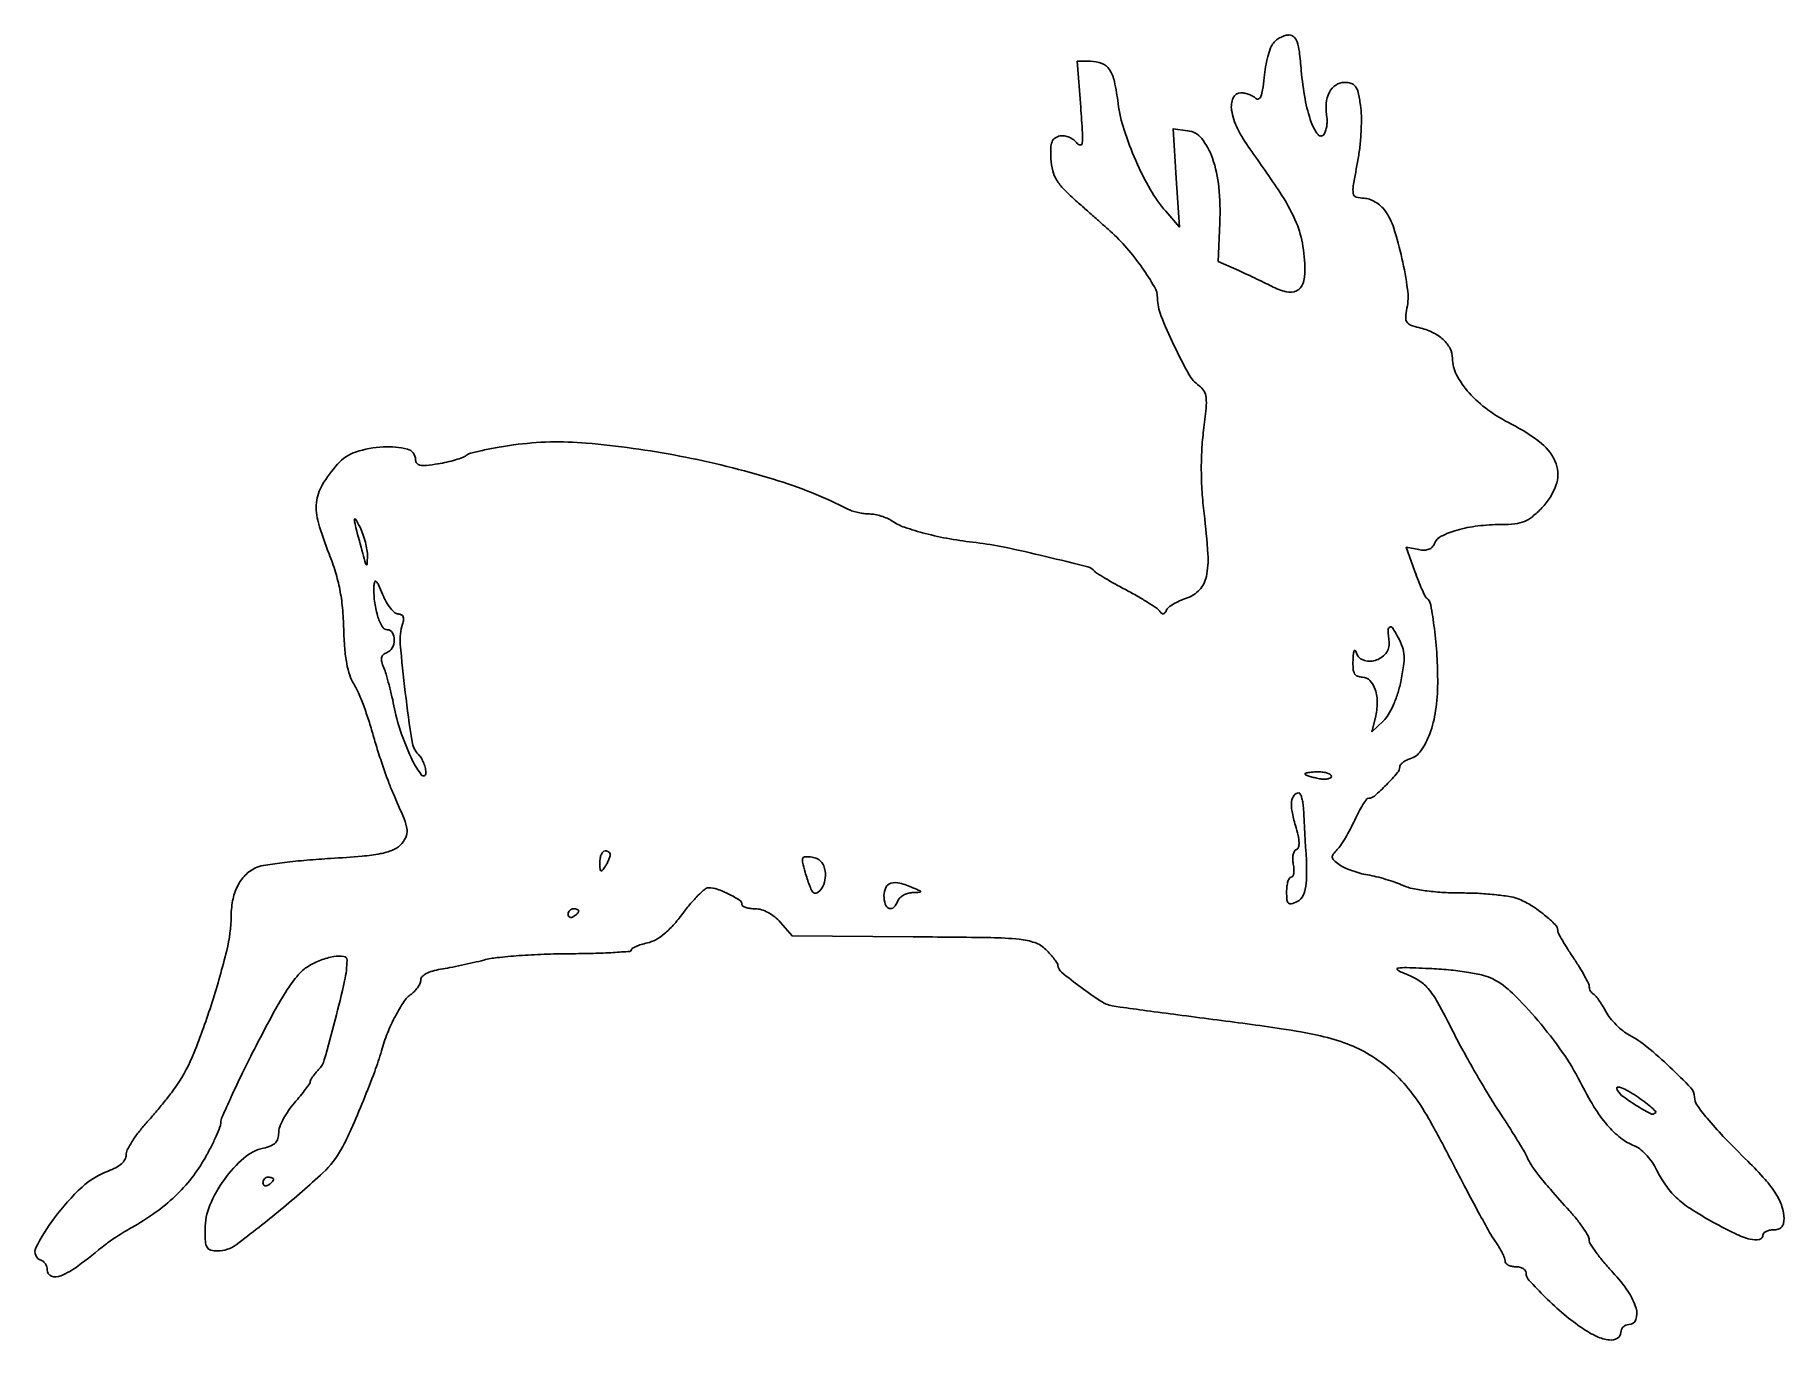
# Model space of a CAD drawing. Extents: x 0 to 332, y 0 to 248.
import ezdxf

# ---------------------------------------------------------------- set-up
doc = ezdxf.new("R2010")
doc.units = 0

msp = doc.modelspace()

# ---------------------------------------------------------------- linework, layer by layer
for points in [[(234.972464, 246.466821, 0.086529), (234.449545, 245.553727, 0.021542), (233.931748, 243.905508, 0.021372), (233.495101, 241.939749, 0.020014), (233.216411, 239.90043, -0.012137), (232.937471, 237.588393, -0.057103), (232.596162, 236.297181, -0.194352), (232.168149, 235.843615, -0.313685), (231.666391, 235.933609, 0.068422), (231.127418, 236.342291, 0.039012), (230.384502, 236.686748, 0.03816), (229.567401, 236.921607, 0.050945), (228.8, 237, 0.298193), (227.335609, 236.041423, 0.143501), (227.039916, 233.717336, 0.076187), (228.155965, 230.240268, 0.040438), (230.500897, 226.359191, -0.009299), (236.211872, 218.113368, -0.040537), (239.088466, 212.92341, -0.061264), (240.483336, 208.456998, -0.043292), (240.976143, 203.218615, -0.081877), (240.585631, 200.737592, -0.207101), (239.395573, 199.40226, -0.172419), (237.419465, 199.218048, -0.055343), (234.619436, 200.269124, 0.004079), (233.173149, 200.988425, 0.002228), (231.388209, 201.848238, 0.00222), (229.566708, 202.705781, 0.003533), (228, 203.421467), (224.5, 204.990504), (224.803098, 212.304654, 0.034637), (224.614359, 219.084937, 0.059835), (223.403454, 224.587666, 0.082252), (221.364489, 228.3176, 0.200385), (218.683271, 229.820402), (215.91751, 230.140805), (216.523205, 220.820402), (217.1289, 211.5), (214.531086, 214.5, -0.048757), (211.637108, 218.586131, -0.025854), (208.840283, 224.131777, -0.025822), (206.615311, 229.975922, -0.045839), (205.489044, 235, 0.020581), (204.77427, 239.162205, 0.092845), (203.826049, 241.427757, 0.154943), (202.393938, 242.590149, 0.093867), (200.230028, 243), (197.704945, 243), (198.37541, 234.277502, -0.003535), (198.715587, 229.40093, -0.039843), (198.682509, 227.463368, -0.37753), (198.293537, 227.099468, -0.247251), (197.70684, 227.386243, 0.069675), (197.044855, 228.068256, 0.062141), (196.195963, 228.57371, 0.064491), (195.283196, 228.840261, 0.089727), (194.433903, 228.82017, 0.097911), (193.477567, 228.418286, 0.152375), (192.922919, 227.725837, 0.088649), (192.688599, 226.546213, 0.019228), (192.728631, 224.461429, 0.045159), (193.064978, 222.203988, 0.077764), (193.791832, 220.452579, 0.0584), (195.172296, 218.693067, 0.016193), (197.728631, 216.28045, -0.00027), (199.665351, 214.56585, -0.000297), (201.539035, 212.903259, -0.000276), (203.138454, 211.48075, -0.001514), (204, 210.708957, -0.03115), (207.102659, 207.541011, -0.024505), (210.062897, 203.755851, -0.021987), (212.378843, 200.148549, -0.129442), (212.971904, 198, 0.091482), (213.615225, 194.731231, 0.016735), (216.08322, 189.056712, 0.015535), (218.909104, 183.558843, 0.113974), (220.873827, 181.375822, -0.10585), (221.788464, 180.391797, -0.110118), (222.203556, 179.133323, -0.049951), (222.202391, 177.089232, -0.006985), (221.719396, 172.884158, 0.018493), (221.384143, 169.224251, 0.015181), (221.289908, 165.299631, 0.014616), (221.435346, 161.213937, 0.013854), (221.819853, 157.069766, -0.013276), (222.54307, 149.371718, -0.068411), (222.246465, 145.110098, -0.136718), (220.932116, 142.572147, -0.126271), (218.457273, 140.985899, 0.025674), (217.147439, 140.477696, 0.029858), (215.96332, 139.859506, 0.03106), (215.042573, 139.225603, 0.130067), (214.640719, 138.693764, -0.058925), (214.370545, 138.20631, -0.218286), (214.072498, 138.036787, -0.202858), (213.733182, 138.146591, -0.051036), (213.326131, 138.578686, 0.079915), (212.722701, 139.149611, 0.008817), (211.127051, 140.196403, 0.010577), (209.166567, 141.376416, 0.008372), (207, 142.571059, -0.004912), (204.85662, 143.733646, -0.0069), (202.96875, 144.816119, -0.004309), (201.407898, 145.758191, -0.088744), (201, 146.122255, 0.165881), (199.7433, 146.940107, 0.002846), (191.672858, 148.936239, 0.007781), (183.886639, 150.687363, 0.023284), (178.5, 151.551678, -0.016127), (173.51236, 152.278929, -0.018765), (168.830552, 153.299191, -0.0197), (164.917509, 154.473223, -0.06606), (162.527494, 155.665723, 0.044317), (161.605303, 156.176919, 0.02858), (160.461412, 156.608056, 0.028679), (159.284702, 156.90345, 0.047187), (158.263925, 157, -0.031991), (157.259875, 157.064306, -0.022), (156.135785, 157.259478, -0.022244), (155.066189, 157.544456, -0.041454), (154.236431, 157.883329, 0.044164), (139.997127, 163.608942, 0.026), (122.174517, 168.009286, 0.026062), (104.436817, 170.471956, 0.055669), (90.625989, 170.121386, 0.008666), (87.528054, 169.640708, 0.011555), (84.73421, 169.090713, 0.008916), (82.436991, 168.539944, 0.106565), (81.625989, 168.13259, -0.080728), (80.932344, 167.738473, -0.016264), (79.582322, 167.286494, -0.016781), (77.959645, 166.86007, -0.014991), (76.25, 166.525167, -0.012799), (74.017454, 166.215416, -0.075147), (72.838196, 166.259949, -0.185075), (72.236485, 166.631986, -0.164208), (72, 167.332647, 0.34349), (70.451894, 169.320264, 0.076134), (65.859286, 169.75959, 0.064955), (60.616181, 168.771161, 0.135581), (57.180779, 166.492904, 0.042751), (54.270628, 162.503659, 0.113207), (53.168598, 159.170899, 0.094542), (53.533301, 155.328342, 0.024357), (55.572209, 149.4116, -0.021034), (56.785034, 145.966558, -0.025977), (57.608859, 142.664476, -0.024819), (58.111219, 139.173583, -0.01668), (58.352642, 135.150619, 0.012849), (58.545107, 131.472514, 0.02571), (58.920639, 128.586296, 0.032693), (59.481714, 126.353189, 0.067231), (60.257459, 124.729821, -0.04254), (61.035127, 123.289276, -0.011535), (62.01355, 120.887957, -0.011587), (63.001549, 118.100881, -0.011793), (63.853193, 115.287213, 0.008445), (64.72483, 112.336384, 0.006436), (65.775047, 109.134913, 0.006512), (66.837306, 106.159203, 0.015168), (67.728799, 103.966967, -0.006209), (69.807709, 99.106238, -0.063661), (70.378496, 96.999516, -0.150091), (70.145546, 95.560815, -0.081912), (69.094253, 94.094253, -0.103309), (67.608023, 93.12156, -0.046068), (65.350096, 92.468485, -0.026442), (61.837652, 91.985643, -0.006076), (55.866934, 91.557491, 0.006837), (51.3227, 91.22468, 0.008269), (47.069329, 90.783657, 0.007173), (43.510548, 90.303172, 0.054739), (41.87972, 89.872968, 0.097876), (39.857922, 88.598581, 0.080473), (38.305791, 86.568037, 0.070179), (37.320492, 83.884803, 0.05021), (36.964378, 80.702947, -0.057606), (36.124525, 74.083696, -0.017053), (33.343138, 64.240682, -0.017209), (29.882128, 54.577003, -0.054222), (26.666697, 48.5, -0.015246), (25.623682, 47.055853, -0.006085), (24.111097, 45.139376, -0.006015), (22.428692, 43.110671, -0.007539), (20.818105, 41.272343, 0.019643), (19.356428, 39.520184, 0.02324), (18.121568, 37.751508, 0.022954), (17.231119, 36.18592, 0.118357), (17, 35.223232, -0.130521), (16.773814, 34.371516, -0.079913), (16.117452, 33.55758, -0.061592), (15.053785, 32.814723, -0.034925), (13.615293, 32.177851, 0.101508), (8.630582, 29.12651, 0.043434), (3.383192, 23.29076, 0.047482), (-0.137188, 17.557313, 0.454032), (0.842059, 15.219314, -0.099581), (1.284673, 14.965739, -0.070378), (1.659855, 14.530569, -0.067425), (1.9133, 13.987061, -0.075566), (2, 13.416667, 0.311551), (2.8261, 12.219565, 0.195371), (4.595578, 12.260562, 0.057539), (7.870798, 14.153254, 0.012244), (13.065389, 18.213483, -0.021937), (13.896596, 18.83761, -0.007081), (15.179862, 19.689463, -0.007046), (16.635628, 20.597646, -0.007849), (18.065389, 21.431498, 0.027311), (22.530534, 24.273985, 0.034419), (26.307405, 27.393163, 0.036411), (29.445093, 30.837234, 0.03809), (31.998163, 34.65074, 0.010495), (33.147634, 36.791236, 0.013165), (34.11821, 38.823783, 0.011358), (34.842254, 40.553366, 0.093708), (35, 41.387663, -0.105183), (35.207044, 42.360982, -0.003015), (36.967421, 46.248313, -0.005983), (39.131251, 50.806461, -0.004068), (41.697604, 55.943378, -0.006511), (45.102915, 62.413466, -0.020359), (47.623561, 66.63563, -0.030007), (49.694494, 69.423376, -0.079744), (51.565638, 71.040567, -0.04622), (53.971853, 72.23632, -0.051865), (56.466345, 72.913783, -0.069651), (58.369245, 72.956551, -0.385479), (58.986863, 72.25, -0.050805), (58.516801, 68.319771, -0.008404), (56.720391, 60.894358, -0.00507), (54.65969, 53.280366, -0.128435), (53.579751, 51.436893, 0.019271), (52.973775, 50.782316, 0.0233), (52.45936, 50.121864, 0.022819), (52.084478, 49.536364, 0.125742), (51.984027, 49.178571, -0.145188), (51.851275, 48.766836, -0.008908), (51.096188, 47.704837, -0.012648), (50.128324, 46.460803, -0.008993), (48.984027, 45.114491, 0.030011), (47.842016, 43.650431, 0.029515), (46.876558, 42.052246, 0.030876), (46.202456, 40.553547, 0.090483), (46, 39.443946, -0.071414), (45.839831, 38.328246, -0.12346), (45.368037, 37.524585, -0.103885), (44.506013, 36.950847, -0.041026), (43.137511, 36.530202, 0.125193), (39.389401, 34.648428, 0.057899), (35.684264, 30.596672, 0.057032), (32.920261, 25.668395, 0.099625), (32, 21.09563, 0.015594), (32.073379, 18.743404, 0.116318), (32.394993, 17.681055, 0.201039), (33.077038, 17.164233, 0.062998), (34.375351, 17, 0.162481), (37.926421, 18.18525, 0.011101), (46.38705, 24.840063, 0.014903), (54.404625, 31.850756, 0.081177), (57.930808, 36.38955, 0.020353), (59.779601, 40.141862, 0.007465), (62.09375, 45.58245, 0.007441), (64.240282, 51.078306, 0.020951), (65.520657, 55, -0.026556), (66.663211, 58.371076, -0.026083), (68.162575, 61.622913, -0.026849), (69.769949, 64.317416, -0.087764), (71.204368, 65.806704, 0.045837), (71.891351, 66.410079, 0.043129), (72.472533, 67.140221, 0.046119), (72.871803, 67.88178, 0.100773), (73, 68.511391, -0.200531), (73.255218, 69.122156, -0.07271), (74.027308, 69.689851, -0.053317), (75.217994, 70.168618, -0.029506), (76.75, 70.506029, 0.008653), (78.507488, 70.816932, 0.004323), (80.720313, 71.267891, 0.00429), (83.003684, 71.77434, 0.006311), (85, 72.261746, -0.035947), (87.476914, 72.713047, -0.008682), (91.629432, 73.091964, -0.008866), (96.420953, 73.360103, -0.008701), (101.249131, 73.460403, 0.00535), (105.754258, 73.523792, 0.008899), (109.54721, 73.685341, 0.003149), (112.746306, 73.898919, 0.392627), (112.999131, 74.170545, -0.265174), (113.17016, 74.469453, -0.029648), (113.895024, 74.840753, -0.029796), (114.879915, 75.205336, -0.019692), (116.047758, 75.510489, 0.073245), (117.62278, 76.107712, 0.04622), (119.24731, 77.221586, 0.037668), (120.949119, 78.867526, 0.021374), (122.761213, 81.089945, -0.015073), (124.255644, 82.970652, -0.020831), (125.714212, 84.557671, -0.01801), (126.993348, 85.749016, -0.180384), (127.666402, 86, -0.085177), (129.329201, 85.714665, -0.030751), (131.544266, 84.77457, -0.024819), (133.556941, 83.642195, -0.257656), (134, 82.839485, 0.256723), (134.17736, 82.51682, 0.061914), (134.748465, 82.246599, 0.048364), (135.571862, 82.06107, 0.031252), (136.547966, 82, -0.076029), (137.723621, 81.820194, -0.048125), (139.003559, 81.279486, -0.045265), (140.246226, 80.454002, -0.045935), (141.313393, 79.422048), (143.530854, 76.844095), (166.515916, 76.672048, -0.00153), (181.294854, 76.516195, -0.020524), (186.707863, 76.220096, -0.061252), (189.667861, 75.564274, -0.111741), (191.750489, 74.25, -0.014329), (192.615682, 73.333545, -0.018417), (193.354368, 72.440625, -0.016443), (193.910394, 71.664137, -0.130697), (194.051614, 71.25, 0.207228), (194.717454, 69.962828, 0.011202), (198.409712, 67.083391, 0.015622), (202.191028, 64.447904, 0.097096), (204.372179, 63.566928, 0.013451), (205.847562, 63.323709, 0.000626), (210.868703, 62.640535, 0.001036), (216.832753, 61.849242, 0.000743), (223.5, 60.988777, -0.004247), (236.485935, 59.220232, -0.019602), (243.944123, 57.839553, -0.033737), (249.025395, 56.324908, -0.04802), (253.258294, 54.26391, -0.043654), (257.517551, 51.116921, -0.048313), (261.008944, 47.374119, -0.034691), (264.515402, 42.077228, -0.010949), (269.013715, 33.71443, 0.00312), (271.536429, 28.843154, 0.003783), (273.96491, 24.308267, 0.003208), (276.060874, 20.52247, 0.025965), (277.121459, 18.84563, -0.017729), (277.840584, 17.749043, -0.020146), (278.448178, 16.649139, -0.019785), (278.88557, 15.682286, -0.096617), (279, 15.09563, 0.176956), (279.15276, 14.677512, 0.092528), (279.5875, 14.321841, 0.072651), (280.234814, 14.081055, 0.052817), (281, 14, -0.055503), (281.765055, 13.914812, -0.075057), (282.4125, 13.662487, -0.094458), (282.846749, 13.289383, -0.169761), (283, 12.851019, 0.187096), (283.561414, 11.4032, 0.013155), (286.631096, 8.212938, 0.019301), (290.215032, 4.942109, 0.026237), (293.703555, 2.297301, 0.040211), (296.433908, 0.749008, 0.08184), (298.802731, 0.087913, 0.155664), (300.355656, 0.402721, 0.271903), (301, 1.5, -0.099038), (301.114514, 2.072457, -0.097945), (301.440625, 2.559375, -0.097945), (301.927543, 2.885486, -0.099038), (302.5, 3, 0.317381), (303.835985, 3.943025, 0.160309), (303.887016, 6.106629, 0.075964), (302.334503, 9.353943, 0.038624), (299.5, 12.896546, -0.013126), (297.774651, 14.840969, -0.017356), (296.314022, 16.70438, -0.01482), (295.214418, 18.310055, -0.138803), (294.973266, 19.103705, 0.127313), (294.757286, 19.876852, 0.017507), (293.860676, 21.304802, 0.019163), (292.650913, 22.950108, 0.015148), (291.223266, 24.636048, -0.003494), (287.616359, 28.699592, -0.01276), (285.413685, 31.349851, -0.019858), (284.009098, 33.28359, -0.048229), (283.176655, 34.83639, 0.035058), (282.672619, 35.839048, 0.003756), (281.326004, 38.068298, 0.004609), (279.675988, 40.699338, 0.003693), (277.852497, 43.502496, -0.00979), (275.784912, 46.767297, -0.005419), (273.382773, 50.828578, -0.005401), (271.03725, 54.997448, -0.008664), (269.136959, 58.609056, 0.007978), (266.181138, 64.245505, 0.052286), (264.371972, 66.870661, 0.085175), (262.43946, 68.475286, 0.04018), (259.5, 69.868864, -0.072251), (258.539188, 70.402076, -0.667937), (258.624952, 70.727269, -0.042156), (260.27999, 70.8116, -0.002773), (265.063119, 70.625457, -0.013329), (268.743348, 70.363357, -0.017206), (272.101408, 69.916944, -0.018576), (274.88544, 69.341806, -0.059165), (276.660399, 68.675614, -0.074904), (280.421866, 65.951586, -0.022752), (285.228112, 60.781999, -0.023299), (289.857977, 54.77823, -0.035091), (293.255359, 49.112628, 0.019908), (295.890855, 44.399007, 0.038653), (298.41999, 40.907543, 0.04901), (300.94594, 38.464632, 0.077008), (303.565375, 36.975145, -0.07584), (304.581357, 36.400545, -0.035176), (305.707293, 35.379824, -0.033816), (306.761837, 34.118749, -0.039986), (307.572693, 32.792961, 0.030762), (309.488687, 29.526505, 0.055758), (311.490141, 27.166571, 0.046285), (314.212398, 25.03849, 0.015275), (318.570226, 22.423603, 0.015401), (322.687198, 20.284954, 0.049223), (325.591421, 19.225037, 0.11158), (327.320005, 19.174323, 0.358776), (328, 20, -0.191087), (328.151477, 20.381882, -0.088204), (328.5875, 20.70625, -0.068025), (329.234582, 20.926307, -0.048028), (330, 21, 0.072564), (330.883103, 21.128841, 0.128658), (331.507956, 21.508218, 0.125621), (331.876255, 22.152514, 0.067443), (332, 23.065741, 0.082021), (331.612757, 25.410498, 0.058439), (330.466884, 27.818838, 0.041607), (328.39876, 30.573439, 0.015972), (325.101024, 34.049257, -0.006345), (320.452973, 38.763144, -0.018248), (317.392953, 42.188092, -0.022194), (315.462413, 44.736513, -0.15214), (315, 46.22103, 0.192795), (314.303286, 47.960747, 0.012127), (310.320538, 51.938038, 0.018587), (306.029807, 55.726359, 0.049707), (302.637042, 57.982266, -0.046904), (301.421407, 58.780797, -0.028114), (300.134197, 59.935416, -0.027984), (298.972316, 61.240333, -0.043028), (298.137042, 62.5, 0.013448), (297.455308, 63.673157, 0.017039), (296.760569, 64.716667, 0.015166), (296.131261, 65.541416, 0.118159), (295.75, 65.833333, -0.099363), (295.463094, 66.03656, -0.062803), (295.220312, 66.368857, -0.059581), (295.055904, 66.77282, -0.066974), (295, 67.188309, 0.115577), (294.855886, 67.803432, 0.010408), (294.11875, 69.215608, 0.013089), (293.148985, 70.878069, 0.009857), (292, 72.655107, -0.007513), (290.850757, 74.414402, -0.010517), (289.88125, 76.022318, -0.007139), (289.123184, 77.386252, -0.123878), (289, 77.875818, 0.200555), (288.535797, 78.986567, 0.024103), (286.515474, 80.797808, 0.028864), (284.069861, 82.562185, 0.041213), (281.702947, 83.809157, 0.059595), (280.119275, 84.270478, 0.01377), (277.362307, 84.65019, 0.01403), (274.141804, 84.912503, 0.013304), (270.854076, 85, -0.014089), (267.388126, 85.097681, -0.017261), (264.161587, 85.391683, -0.018549), (261.4426, 85.837393, -0.055488), (259.651129, 86.412108, 0.020775), (258.186358, 86.996734, 0.011876), (256.375116, 87.585839, 0.011848), (254.521885, 88.092781, 0.019234), (252.923733, 88.424828, -0.024689), (251.417608, 88.754927, -0.020365), (249.84952, 89.250066, -0.020839), (248.445842, 89.82418, -0.050406), (247.480318, 90.390734, -0.0267), (246.476991, 91.210012, -0.175684), (246.179534, 91.774695, -0.197999), (246.331305, 92.359487, -0.035147), (247.088641, 93.231498, 0.048249), (247.780096, 94.071037, 0.013948), (248.679952, 95.491589, 0.013888), (249.60975, 97.157803, 0.014396), (250.433931, 98.853485, -0.015035), (251.208629, 100.442194, -0.022189), (251.990274, 101.781961, -0.018662), (252.699914, 102.797672, -0.235106), (253.10642, 103, 0.184922), (254.205637, 103.420934, 0.015273), (256.462206, 105.574174, 0.015407), (258.581556, 107.860714, 0.181106), (259, 108.978067, -0.170167), (259.134333, 109.361345, -0.058069), (259.559154, 109.782091, -0.049683), (260.175034, 110.172767, -0.039689), (260.903503, 110.469373, 0.164723), (263.001199, 112.011222, 0.064399), (264.68862, 115.238121, 0.052053), (265.812713, 119.655426, 0.035355), (266.199216, 124.834265, 0.016024), (266.050499, 130.100328, 0.016783), (265.564421, 135.264894, 0.011397), (264.890791, 139.716082, 0.183446), (264.128404, 141, -0.112208), (263.807714, 141.400467, -0.008013), (263.201918, 142.701703, -0.010954), (262.532035, 144.295976, -0.008042), (261.856848, 146.090903), (260.213696, 150.681806), (262.59441, 150.226703, 0.04917), (263.66533, 150.129388, 0.089285), (264.526714, 150.291246, 0.108506), (265.165972, 150.710069, 0.102411), (265.587056, 151.366268, -0.18894), (266.863854, 152.76492, -0.044582), (269.870556, 153.925333, -0.039697), (273.817607, 154.724916, -0.029845), (278.241302, 154.994423, 0.025119), (280.88168, 155.13027, 0.071334), (282.665842, 155.574569, 0.075269), (284.198877, 156.486738, 0.030278), (285.991302, 158.148314, 0.1012), (288.67343, 162.416755, 0.178868), (288.695235, 166.52453, 0.138024), (285.896077, 170.420658, 0.052566), (280.209211, 174.05332, -0.042101), (275.754169, 176.769829, -0.052301), (272.159753, 180.027063, -0.060442), (269.784335, 183.430654, -0.122758), (269, 186.577147, 0.120434), (268.546472, 188.432733, 0.087544), (267.248315, 190.12603, 0.073942), (265.216985, 191.49931, 0.053322), (262.634603, 192.413706, -0.031774), (261.042906, 192.901367, -0.165143), (260.343296, 193.476614, -0.160132), (260.126927, 194.369506, -0.029401), (260.364515, 196.072577, 0.083871), (260.47351, 199.699085, 0.020982), (259.41362, 205.548134, 0.021134), (257.86285, 211.29696, 0.080785), (256.197736, 214.599755, 0.055133), (255.381772, 215.496371, 0.045494), (254.337772, 216.259772, 0.047344), (253.235421, 216.786618, 0.084514), (252.25, 216.968575, -0.070539), (250.739485, 217.204305, -0.288043), (250.158211, 217.874806, -0.080761), (250.169792, 219.352738, -0.003447), (251.085389, 224.50409, 0.020018), (251.453874, 227.067574, 0.014921), (251.661988, 229.917496, 0.01514), (251.696518, 232.619763, 0.032849), (251.524116, 234.68775, 0.017321), (251.081456, 237.073073, 0.100333), (250.564007, 238.237647, 0.167215), (249.765879, 238.80902, 0.072614), (248.457779, 239, 0.152263), (246.819988, 238.489411, 0.126561), (245.619176, 237.105289, 0.097027), (245.029622, 234.969858, 0.059885), (245.143828, 232.35835, -0.048482), (245.197886, 231.545955, -0.034954), (245.106849, 230.641562, -0.035537), (244.896213, 229.785444, -0.061908), (244.587883, 229.123564, -0.522675), (243.467821, 229.069821, -0.078813), (242.18192, 231.433774, -0.040255), (241.007188, 235.842106, -0.023706), (240.286104, 241.25, 0.009184), (239.914498, 244.826839, 0.051964), (239.485997, 246.692843, 0.122119), (238.872115, 247.645145, 0.191068), (237.977408, 248, 0.073533), (237.221013, 247.888156, 0.044576), (236.380042, 247.549629, 0.04365), (235.587123, 247.053575, 0.058013)], [(62.852535, 149, -0.003606), (62.805039, 147.423129, -0.56286), (62.676884, 147.351756, -0.197221), (62.511931, 147.562474, -0.001843), (61.973526, 149.5, -0.002123), (60.669607, 154.340829, -0.038358), (60.379155, 155.917364, -0.795905), (60.613281, 155.998037, -0.025922), (61.443993, 154.5, -0.029126), (62.00112, 153.168375, -0.02183), (62.462394, 151.646875, -0.022235), (62.771037, 150.171695, -0.046204)], [(68.703084, 138, -0.108525), (69.284119, 137.872383, -0.185555), (69.625745, 137.521093, -0.132355), (69.710146, 136.927901, -0.046404), (69.525261, 136.079589, 0.097973), (69.10013, 132.299932, 0.009511), (70.045883, 123.090676, 0.007201), (71.32476, 113.728566, 0.160157), (72.545973, 111.31117, -0.063652), (73.099571, 110.595307, -0.040312), (73.559606, 109.644308, -0.040002), (73.865504, 108.619269, -0.057761), (73.954813, 107.678571, -0.698986), (73.157415, 107.405472, -0.057889), (71.431993, 110.127082, -0.027758), (69.343062, 115.153494, -0.035218), (68.012362, 120, 0.007626), (67.521166, 122.27318, 0.007382), (66.955871, 124.555217, 0.007322), (66.39949, 126.548236, 0.026806), (65.961791, 127.783717, -0.031723), (65.567712, 128.931777, -0.114366), (65.537369, 129.699792, -0.166133), (65.844602, 130.239494, -0.089643), (66.506076, 130.640705, 0.177419), (67.54784, 131.549973, 0.119247), (67.965283, 133.090332, 0.144863), (67.602518, 134.451533, 0.261375), (66.625, 135, -0.278174), (65.638585, 135.594817, -0.048138), (64.775483, 137.698515, -0.044174), (64.200233, 140.467355, -0.040586), (64.097179, 143.375, -0.071323), (64.238407, 144.11692, -0.553598), (64.517698, 144.182045, -0.091638), (64.96343, 143.538715, -0.008455), (65.732875, 141.75, 0.030504), (66.426931, 140.314364, 0.039663), (67.240012, 139.101562, 0.044306), (68.049151, 138.247565, 0.182954)], [(259.176373, 125.104966, -0.025749), (258.572412, 122.818449, -0.027186), (257.745405, 120.64827, -0.029063), (256.805918, 118.828415, -0.071648), (255.86557, 117.660133), (253.691492, 115.634671), (254.364798, 118.317335, 0.05924), (254.72371, 121.115685, 0.080338), (254.340779, 123.63045, 0.108044), (253.331148, 125.366739, 0.210229), (251.891592, 126, -0.092926), (250.969753, 126.172818, -0.176843), (250.410291, 126.664201, -0.109344), (250.139719, 127.597402, -0.025019), (250.116001, 129.25, -0.013336), (250.188301, 130.408115, -0.069126), (250.332266, 131.03125, -0.544712), (250.507703, 131.068307, -0.132213), (250.689326, 130.75, 0.239533), (252.008364, 129.263613, 0.16728), (254.288932, 129.164843, 0.148562), (256.338451, 130.51694, 0.202427), (256.971035, 132.612285, -0.012059), (256.775997, 134.981377, -0.29518), (257.0868, 135.529232, -0.392091), (257.607135, 135.387107, -0.015224), (258.696587, 133.512169, -0.041095), (259.490027, 131.705376, -0.068768), (259.809925, 130.079957, -0.051607), (259.719714, 128.125191, -0.01438)], [(246, 107.138672, -0.285831), (245.816555, 106.843992, -0.076393), (245.265625, 106.670744, -0.053628), (244.458177, 106.634359, -0.031701), (243.5, 106.755249, -0.013875), (242.5418, 106.966135, -0.021857), (241.734375, 107.2054, -0.017542), (241.114399, 107.443639, -0.300822), (241, 107.616577, -0.347462), (241.119163, 107.767351, -0.020244), (241.734375, 107.88737, -0.023639), (242.541581, 107.972369, -0.014412), (243.5, 108, -0.032714), (244.457653, 107.937276, -0.050289), (245.265625, 107.746985, -0.064968), (245.823693, 107.469414, -0.249889)], [(240.672253, 101.25, -0.002983), (241.243435, 91.167495, -0.029029), (241.211739, 86.894217, -0.080854), (240.68639, 84.617884, -0.187632), (239.5, 83.367455, -0.03756), (238.387971, 82.941714, -0.264832), (237.844755, 83.067316, -0.189137), (237.560936, 83.651972, -0.019522), (237.5, 85.212066, -0.029448), (237.562963, 86.280202, -0.045934), (237.754557, 87.181044, -0.05795), (238.033051, 87.809502, -0.265458), (238.366577, 88, 0.282033), (238.663416, 88.181906, 0.07821), (238.840172, 88.724127, 0.054675), (238.879839, 89.520338, 0.032367), (238.761918, 90.465114, -0.042135), (238.660056, 91.4348, -0.057184), (238.742443, 92.310545, -0.070975), (238.983038, 92.970156, -0.191692), (239.357356, 93.285785, 0.245732), (239.758271, 93.701621, 0.081998), (239.864043, 94.567274, 0.046958), (239.68057, 95.909094, 0.01534), (239.165711, 97.841241, -0.026529), (238.524808, 100.482489, -0.072396), (238.447225, 102.398788, -0.137221), (238.902938, 103.550382, -0.234471), (239.809017, 104, -0.28203), (240.087405, 103.829403, -0.041792), (240.347623, 103.192188, -0.036827), (240.556148, 102.303771, -0.023596)], [(108.984687, 92.25, -0.077483), (108.916329, 91.863534, -0.020703), (108.689119, 91.279688, -0.02047), (108.372171, 90.629313, -0.019837), (108, 90, -0.023197), (107.479509, 89.271114, -0.409657), (107.218347, 89.237851, -0.220444), (107.050422, 89.555791, -0.011293), (107.015313, 90.75, -0.042523), (107.082804, 91.611405, -0.062416), (107.298248, 92.339062, -0.082215), (107.618823, 92.832025, -0.210568), (108, 93, -0.073605), (108.380956, 92.943614, -0.089496), (108.701752, 92.779687, -0.102891), (108.913292, 92.535958, -0.133323)], [(149.834665, 89.134665, -0.084477), (149.787528, 87.45165, -0.085078), (149.185951, 85.883474, -0.137712), (148.317189, 85.056031, -0.329376), (147.485811, 85.180856, -0.092211), (147.223364, 85.563244, -0.01121), (146.829655, 86.507124, -0.012992), (146.41228, 87.662088, -0.010373), (146.02095, 88.926951, -0.012241), (145.517012, 90.861587, -0.163449), (145.584819, 91.583184, -0.292962), (146.054283, 91.892844, -0.038633), (147.301806, 91.812762, -0.075041), (148.266608, 91.52366, -0.093351), (149.023496, 90.975157, -0.089944), (149.548292, 90.170867, -0.064632)], [(166.5, 86, -0.003056), (167.850772, 85.409749, -0.338436), (167.939511, 85.24733, -0.357281), (167.805647, 85.12708, -0.0032), (166.356989, 85.070285, 0.063414), (165.494664, 84.931615, 0.059491), (164.674403, 84.580021, 0.063814), (164.017153, 84.079085, 0.106826), (163.638374, 83.5, -0.097753), (162.873958, 82.284237, -0.303022), (161.97532, 82.077461, -0.232933), (161.241497, 82.863903, -0.073405), (161, 84.5, -0.114045), (161.359166, 86.054193, -0.215843), (162.329944, 86.857726, -0.132166), (164.000393, 86.863477, -0.036639)], [(103, 81.559017, -0.151918), (102.934461, 81.34829, -0.038439), (102.70625, 81.066025, -0.035638), (102.382774, 80.768994, -0.029505), (102, 80.5, -0.082592), (101.6179, 80.343488, -0.161196), (101.29375, 80.3746, -0.182303), (101.078288, 80.586039, -0.108972), (101, 80.940983, -0.093332), (101.076123, 81.345238, -0.09642), (101.29375, 81.688914, -0.099167), (101.618444, 81.918938, -0.105053), (102, 82, -0.042167), (102.382849, 81.967655, -0.061769), (102.70625, 81.870461, -0.081139), (102.92554, 81.727648, -0.210953)], [(307.567433, 43.234099, -0.329388), (306.602602, 43.08926, -0.018299), (303.806563, 44.70497, -0.022719), (301.146105, 46.548629, -0.150525), (300.217292, 47.848125, -0.510873), (300.407776, 48.113334, -0.092068), (301.118397, 47.983798, -0.038831), (302.348796, 47.402223, -0.01636), (303.907342, 46.442621, -0.012441), (305.45846, 45.359704, -0.021349), (306.687485, 44.371807, -0.017456), (307.568078, 43.543755, -0.412993)], [(45, 30.559017, -0.151918), (44.934461, 30.34829, -0.038439), (44.70625, 30.066025, -0.035638), (44.382774, 29.768994, -0.029505), (44, 29.5, -0.082592), (43.6179, 29.343488, -0.161196), (43.29375, 29.3746, -0.182303), (43.078288, 29.586039, -0.108972), (43, 29.940983, -0.093332), (43.076123, 30.345238, -0.09642), (43.29375, 30.688914, -0.099167), (43.618444, 30.918938, -0.105053), (44, 31, -0.042167), (44.382849, 30.967655, -0.061769), (44.70625, 30.870461, -0.081139), (44.92554, 30.727648, -0.210953)]]:
    msp.add_lwpolyline(points, format="xyb", close=True)

doc.saveas('drawing.dxf')
